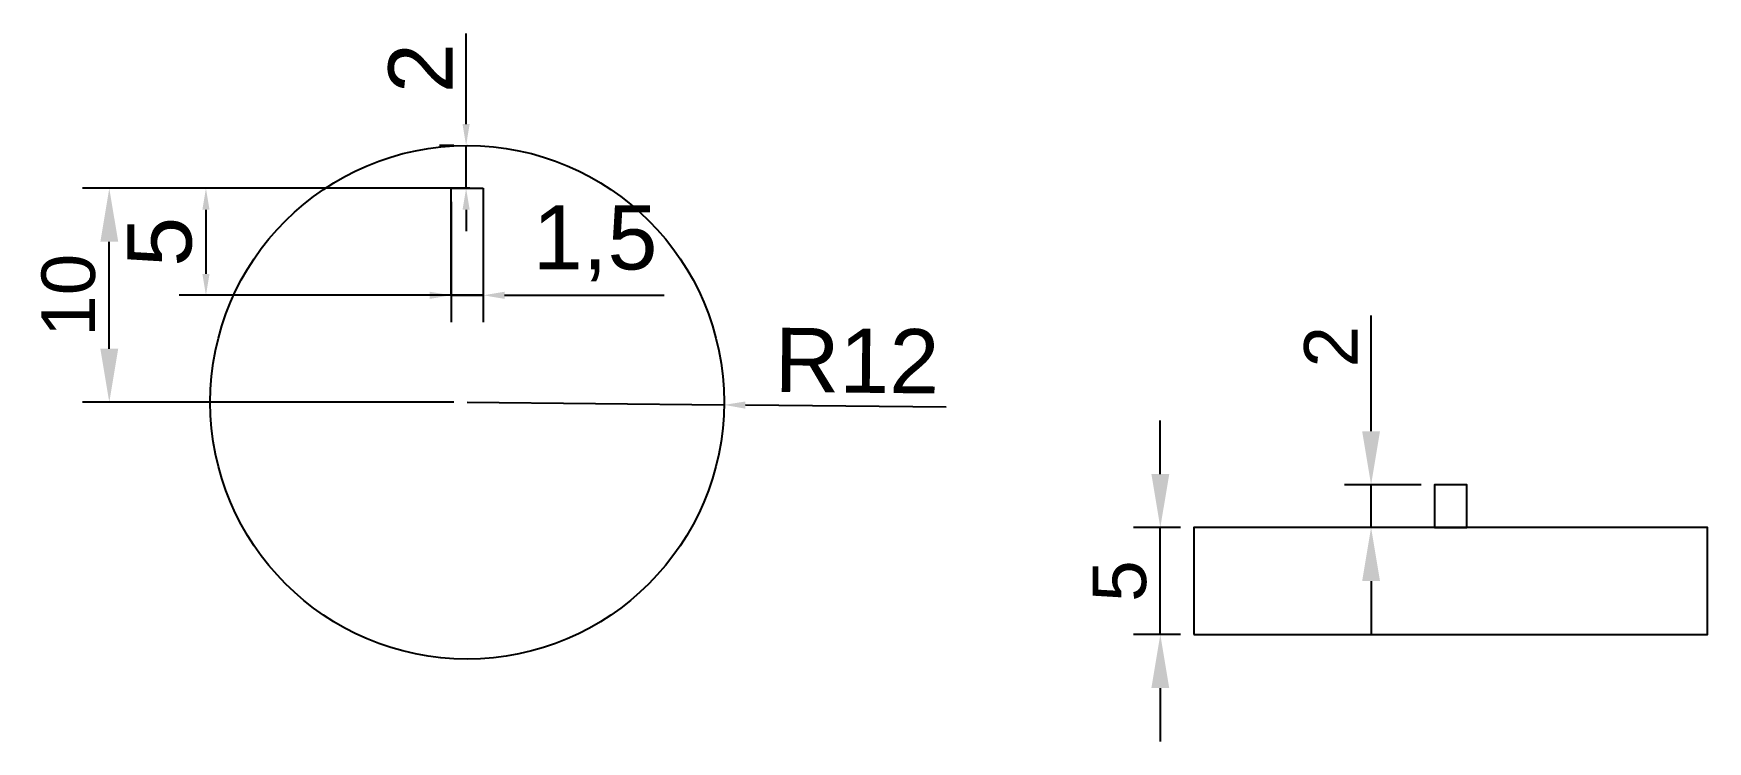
# Model space of a CAD drawing. Header units: millimetres. Extents: x 45.2 to 123.5, y 53.3 to 86.4.
import ezdxf

# ---------------------------------------------------------------- set-up
doc = ezdxf.new("R2010")
doc.units = ezdxf.units.MM
doc.layers.add('Dimensiuni', color=100, linetype='Continuous')
doc.layers.add('Slider volum', color=111, linetype='Continuous')
doc.styles.get("Standard").update_dxf_attribs({"font": 'arial.ttf'})
doc.dimstyles.new('ISO-25', dxfattribs={"dimtxt": 2.5, "dimasz": 2.5, "dimexe": 1.25, "dimexo": 0.625, "dimtad": 1, "dimtxsty": 'Standard', "dimcen": 2.5, "dimadec": 0, "dimazin": 0, "dimtfac": 1, "dimtmove": 0, "dimatfit": 3, "dimfxl": 1, "dimarcsym": 0})

# ---------------------------------------------------------------- blocks, each defined once
blk = doc.blocks.new('*D5')
at = {"layer": 'Defpoints', "color": 0, "transparency": 16777216}
for p in [(65.507, 69.203), (77.506, 69.081)]:
    blk.add_point(p, dxfattribs=at)
at = {"layer": 'Dimensiuni', "color": 0, "lineweight": -2, "transparency": 16777216}
for p, q in [((65.507, 69.203), (77.506, 69.081)), ((87.893, 68.976), (78.506, 69.071))]:
    blk.add_line(p, q, dxfattribs=at)
at = {"layer": 'Dimensiuni', "color": 0, "transparency": 16777216}
blk.add_solid([(78.508, 69.238), (78.504, 68.904), (77.506, 69.081)], dxfattribs=at)
at = {"layer": 'Dimensiuni', "color": 0, "transparency": 16777216, "insert": (83.721, 71.15), "char_height": 3, "attachment_point": 5, "rotation": 359.41982}
blk.add_mtext('R12', dxfattribs=at)
blk = doc.blocks.new('*D6')
at = {"layer": 'Defpoints', "color": 0, "transparency": 16777216}
for p in [(64.757, 79.203), (66.257, 79.203), (66.257, 74.203)]:
    blk.add_point(p, dxfattribs=at)
at = {"layer": 'Dimensiuni', "color": 0, "lineweight": -2, "transparency": 16777216}
for p, q in [((64.757, 78.578), (64.757, 72.953)), ((66.257, 78.578), (66.257, 72.953)), ((63.757, 74.203), (62.757, 74.203)), ((64.757, 74.203), (66.257, 74.203)), ((67.257, 74.203), (74.708, 74.203))]:
    blk.add_line(p, q, dxfattribs=at)
at = {"layer": 'Dimensiuni', "color": 0, "transparency": 16777216}
for points in [[(63.757, 74.369), (63.757, 74.036), (64.757, 74.203)], [(67.257, 74.369), (67.257, 74.036), (66.257, 74.203)]]:
    blk.add_solid(points, dxfattribs=at)
at = {"layer": 'Dimensiuni', "color": 0, "transparency": 16777216, "insert": (71.483, 76.631), "char_height": 3, "attachment_point": 5}
blk.add_mtext('1,5', dxfattribs=at)
blk = doc.blocks.new('*D7')
at = {"layer": 'Defpoints', "color": 0, "transparency": 16777216}
for p in [(66.257, 79.203), (53.304, 74.203), (66.257, 74.203)]:
    blk.add_point(p, dxfattribs=at)
at = {"layer": 'Dimensiuni', "color": 0, "lineweight": -2, "transparency": 16777216}
for p, q in [((65.632, 79.203), (52.054, 79.203)), ((53.304, 78.203), (53.304, 75.203)), ((65.632, 74.203), (52.054, 74.203))]:
    blk.add_line(p, q, dxfattribs=at)
at = {"layer": 'Dimensiuni', "color": 0, "transparency": 16777216}
for points in [[(53.137, 78.203), (53.47, 78.203), (53.304, 79.203)], [(53.137, 75.203), (53.47, 75.203), (53.304, 74.203)]]:
    blk.add_solid(points, dxfattribs=at)
at = {"layer": 'Dimensiuni', "color": 0, "transparency": 16777216, "insert": (51.153, 76.703), "char_height": 3, "attachment_point": 5, "rotation": 90}
blk.add_mtext('5', dxfattribs=at)
blk = doc.blocks.new('*D8')
at = {"layer": 'Defpoints', "color": 0, "transparency": 16777216}
for p in [(65.458, 81.203), (65.507, 81.203), (65.507, 79.203)]:
    blk.add_point(p, dxfattribs=at)
at = {"layer": 'Dimensiuni', "color": 0, "lineweight": -2, "transparency": 16777216}
for p, q in [((65.458, 82.203), (65.458, 86.44)), ((64.882, 81.203), (64.208, 81.203)), ((65.458, 79.203), (65.458, 81.203)), ((64.882, 79.203), (64.208, 79.203)), ((65.458, 78.203), (65.458, 77.203))]:
    blk.add_line(p, q, dxfattribs=at)
at = {"layer": 'Dimensiuni', "color": 0, "transparency": 16777216}
for points in [[(65.291, 82.203), (65.624, 82.203), (65.458, 81.203)], [(65.291, 78.203), (65.624, 78.203), (65.458, 79.203)]]:
    blk.add_solid(points, dxfattribs=at)
at = {"layer": 'Dimensiuni', "color": 0, "transparency": 16777216, "insert": (63.326, 84.821), "char_height": 3, "attachment_point": 5, "rotation": 90}
blk.add_mtext('2', dxfattribs=at)
blk = doc.blocks.new('*D10')
at = {"layer": 'Defpoints', "color": 0, "transparency": 16777216}
for p in [(48.788, 79.203), (65.507, 79.203), (65.507, 69.203)]:
    blk.add_point(p, dxfattribs=at)
at = {"layer": 'Dimensiuni', "color": 0, "lineweight": -2, "transparency": 16777216}
for p, q in [((64.882, 79.203), (47.538, 79.203)), ((48.788, 71.703), (48.788, 76.703)), ((64.882, 69.203), (47.538, 69.203))]:
    blk.add_line(p, q, dxfattribs=at)
at = {"layer": 'Dimensiuni', "color": 0, "transparency": 16777216}
for points in [[(48.371, 76.703), (49.205, 76.703), (48.788, 79.203)], [(48.371, 71.703), (49.205, 71.703), (48.788, 69.203)]]:
    blk.add_solid(points, dxfattribs=at)
at = {"layer": 'Dimensiuni', "color": 0, "transparency": 16777216, "insert": (46.887, 74.203), "char_height": 2.5, "attachment_point": 5, "rotation": 90}
blk.add_mtext('10', dxfattribs=at)
blk = doc.blocks.new('*D11')
at = {"layer": 'Defpoints', "color": 0, "transparency": 16777216}
for p in [(107.737, 65.346), (110.704, 65.346), (110.704, 63.346)]:
    blk.add_point(p, dxfattribs=at)
at = {"layer": 'Dimensiuni', "color": 0, "lineweight": -2, "transparency": 16777216}
for p, q in [((107.737, 67.846), (107.737, 73.252)), ((110.079, 65.346), (106.487, 65.346)), ((107.737, 63.346), (107.737, 65.346)), ((110.079, 63.346), (106.487, 63.346)), ((107.737, 60.846), (107.737, 58.346))]:
    blk.add_line(p, q, dxfattribs=at)
at = {"layer": 'Dimensiuni', "color": 0, "transparency": 16777216}
for points in [[(107.32, 67.846), (108.154, 67.846), (107.737, 65.346)], [(107.32, 60.846), (108.154, 60.846), (107.737, 63.346)]]:
    blk.add_solid(points, dxfattribs=at)
at = {"layer": 'Dimensiuni', "color": 0, "transparency": 16777216, "insert": (105.857, 71.799), "char_height": 2.5, "attachment_point": 5, "rotation": 90}
blk.add_mtext('2', dxfattribs=at)
blk = doc.blocks.new('*D12')
at = {"layer": 'Defpoints', "color": 0, "transparency": 16777216}
for p in [(97.89, 63.346), (99.454, 63.346), (99.454, 58.346)]:
    blk.add_point(p, dxfattribs=at)
at = {"layer": 'Dimensiuni', "color": 0, "lineweight": -2, "transparency": 16777216}
for p, q in [((97.89, 65.846), (97.89, 68.346)), ((98.829, 63.346), (96.64, 63.346)), ((97.89, 58.346), (97.89, 63.346)), ((98.829, 58.346), (96.64, 58.346)), ((97.89, 55.846), (97.89, 53.346))]:
    blk.add_line(p, q, dxfattribs=at)
at = {"layer": 'Dimensiuni', "color": 0, "transparency": 16777216}
for points in [[(97.473, 65.846), (98.307, 65.846), (97.89, 63.346)], [(97.473, 55.846), (98.307, 55.846), (97.89, 58.346)]]:
    blk.add_solid(points, dxfattribs=at)
at = {"layer": 'Dimensiuni', "color": 0, "transparency": 16777216, "insert": (95.994, 60.846), "char_height": 2.5, "attachment_point": 5, "rotation": 90}
blk.add_mtext('5', dxfattribs=at)

msp = doc.modelspace()

# ---------------------------------------------------------------- linework, layer by layer
at = {"layer": 'Slider volum'}
for p, q in [((64.757, 74.203), (64.757, 79.203)), ((64.757, 79.203), (65.507, 79.203)), ((65.507, 79.203), (66.257, 79.203)), ((66.257, 79.203), (66.257, 74.203)), ((66.257, 74.203), (64.757, 74.203))]:
    msp.add_line(p, q, dxfattribs=at)
for points in [[(110.704, 63.346), (112.204, 63.346), (112.204, 65.346), (110.704, 65.346)], [(99.454, 58.346), (123.454, 58.346), (123.454, 63.346), (99.454, 63.346)]]:
    msp.add_lwpolyline(points, close=True, dxfattribs=at)
msp.add_circle((65.507, 69.203), 12, dxfattribs=at)

# ---------------------------------------------------------------- dimensions: what is measured, and where the dimension line sits
at = {"layer": 'Dimensiuni'}
dim = msp.add_linear_dim(base=(65.458, 81.203), p1=(65.507, 79.203), p2=(65.507, 81.203), angle=90, dimstyle='ISO-25', override={"dimtxt": 3, "dimasz": 1}, dxfattribs=at)
dim.commit()
dim.dimension.update_dxf_attribs({"geometry": '*D8', "text_midpoint": (63.326, 84.821)})
for base, p1, p2, picture, middle in [((48.788, 79.203), (65.507, 69.203), (65.507, 79.203), '*D10', (46.887, 74.203)), ((107.737, 65.346), (110.704, 63.346), (110.704, 65.346), '*D11', (105.857, 71.799)), ((97.89, 63.346), (99.454, 58.346), (99.454, 63.346), '*D12', (95.994, 60.846))]:
    dim = msp.add_linear_dim(base=base, p1=p1, p2=p2, angle=90, dimstyle='ISO-25', dxfattribs=at)
    dim.commit()
    dim.dimension.update_dxf_attribs({"geometry": picture, "text_midpoint": middle})
dim = msp.add_linear_dim(base=(53.304, 74.203), p1=(66.257, 79.203), p2=(66.257, 74.203), angle=90, dimstyle='ISO-25', override={"dimtxt": 3, "dimasz": 1}, dxfattribs=at)
dim.commit()
dim.dimension.update_dxf_attribs({"geometry": '*D7', "text_midpoint": (53.304, 76.703), "dimtype": 160})
dim = msp.add_linear_dim(base=(66.257, 74.203), p1=(64.757, 79.203), p2=(66.257, 79.203), dimstyle='ISO-25', override={"dimtxt": 3, "dimasz": 1}, dxfattribs=at)
dim.commit()
dim.dimension.update_dxf_attribs({"geometry": '*D6', "text_midpoint": (71.483, 76.631)})
dim = msp.add_radius_dim(center=(65.507, 69.203), mpoint=(77.506, 69.081), dimstyle='ISO-25', override={"dimtxt": 3, "dimasz": 1}, dxfattribs=at)
dim.commit()
dim.dimension.update_dxf_attribs({"geometry": '*D5', "text_midpoint": (83.721, 71.15)})

doc.saveas('drawing.dxf')
